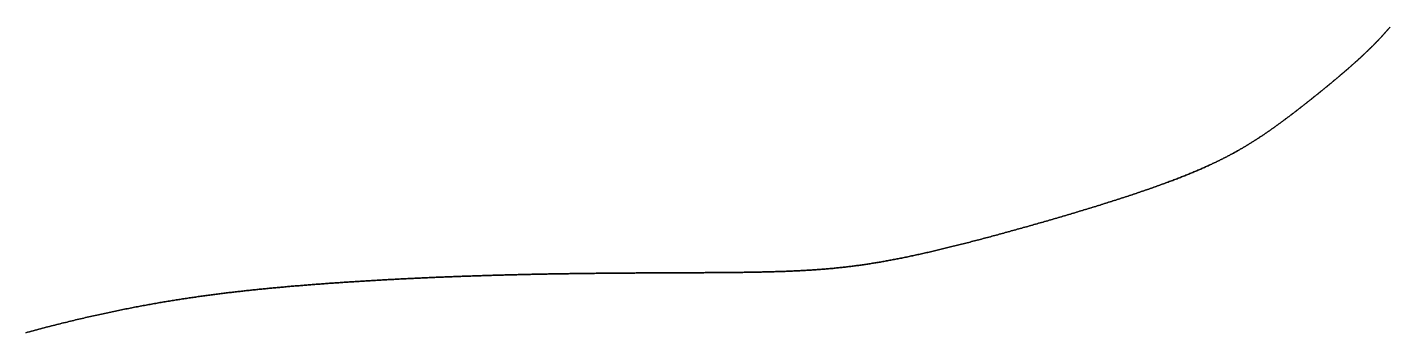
# Model space of a CAD drawing. Header units: inches. Extents: x 130170 to 284068, y 377793 to 804530.
# Drawn here: x 251734.2 to 251814.7, y 752917.6 to 752935.6 of the extents above; entities that cross this region are included whole.
import ezdxf

# ---------------------------------------------------------------- set-up
doc = ezdxf.new("R2010")
doc.units = ezdxf.units.IN
doc.header["$MEASUREMENT"] = 0
doc.layers.add('muni_il', color=7, linetype='Continuous')

msp = doc.modelspace()

# ---------------------------------------------------------------- linework, layer by layer
at = {"layer": 'muni_il'}
for points in [[(251814.702, 752935.609), (251814.676, 752935.578), (251814.65, 752935.548), (251814.624, 752935.518), (251814.598, 752935.488), (251814.572, 752935.458), (251814.546, 752935.428), (251814.52, 752935.399), (251814.494, 752935.369), (251814.468, 752935.34), (251814.441, 752935.31), (251814.415, 752935.281), (251814.389, 752935.251), (251814.363, 752935.222), (251814.336, 752935.193), (251814.31, 752935.164), (251814.283, 752935.136), (251814.257, 752935.107), (251814.231, 752935.078), (251814.204, 752935.05), (251814.178, 752935.021), (251814.151, 752934.993), (251814.124, 752934.965), (251814.098, 752934.936), (251814.071, 752934.908), (251814.044, 752934.88), (251814.018, 752934.852), (251813.991, 752934.824), (251813.964, 752934.796), (251813.937, 752934.769), (251813.91, 752934.741), (251813.884, 752934.713), (251813.857, 752934.686), (251813.83, 752934.658), (251813.803, 752934.631), (251813.776, 752934.604), (251813.749, 752934.577), (251813.722, 752934.549), (251813.695, 752934.522), (251813.668, 752934.495), (251813.641, 752934.468), (251813.613, 752934.441), (251813.586, 752934.415), (251813.559, 752934.388), (251813.532, 752934.361), (251813.504, 752934.335), (251813.477, 752934.308), (251813.45, 752934.282), (251813.423, 752934.255), (251813.395, 752934.229), (251813.368, 752934.202), (251813.34, 752934.176), (251813.313, 752934.15), (251813.286, 752934.124), (251813.258, 752934.098), (251813.231, 752934.072), (251813.203, 752934.046), (251813.176, 752934.02), (251813.148, 752933.994), (251813.12, 752933.968), (251813.093, 752933.942), (251813.065, 752933.917), (251813.038, 752933.891), (251813.01, 752933.865), (251812.982, 752933.84), (251812.954, 752933.814), (251812.927, 752933.789), (251812.899, 752933.763), (251812.871, 752933.738), (251812.843, 752933.712), (251812.816, 752933.687), (251812.788, 752933.662), (251812.76, 752933.637), (251812.732, 752933.611), (251812.704, 752933.586), (251812.676, 752933.561), (251812.648, 752933.536), (251812.62, 752933.511), (251812.592, 752933.486), (251812.564, 752933.461), (251812.536, 752933.436), (251812.508, 752933.411), (251812.48, 752933.386), (251812.452, 752933.362), (251812.424, 752933.337), (251812.396, 752933.312), (251812.368, 752933.287), (251812.339, 752933.262), (251812.311, 752933.238), (251812.283, 752933.213), (251812.255, 752933.188), (251812.226, 752933.164), (251812.198, 752933.139), (251812.17, 752933.115), (251812.142, 752933.09), (251812.113, 752933.066), (251812.085, 752933.041), (251812.057, 752933.017), (251812.028, 752932.992), (251812, 752932.968), (251811.971, 752932.943), (251811.943, 752932.919), (251811.914, 752932.895), (251811.886, 752932.87), (251811.857, 752932.846), (251811.829, 752932.822), (251811.8, 752932.797), (251811.771, 752932.773), (251811.743, 752932.749), (251811.714, 752932.725), (251811.686, 752932.7), (251811.657, 752932.676), (251811.628, 752932.652), (251811.599, 752932.628), (251811.571, 752932.604), (251811.542, 752932.58), (251811.513, 752932.555), (251811.484, 752932.531), (251811.455, 752932.507), (251811.426, 752932.483), (251811.398, 752932.459), (251811.369, 752932.435), (251811.339, 752932.41), (251811.31, 752932.386), (251811.282, 752932.362), (251811.252, 752932.338), (251811.223, 752932.314), (251811.194, 752932.29), (251811.165, 752932.266), (251811.136, 752932.242), (251811.107, 752932.218), (251811.077, 752932.194), (251811.048, 752932.17), (251811.019, 752932.146), (251810.99, 752932.122), (251810.96, 752932.097), (251810.931, 752932.073), (251810.901, 752932.049), (251810.872, 752932.025), (251810.842, 752932.001), (251810.813, 752931.977), (251810.783, 752931.953), (251810.754, 752931.929), (251810.724, 752931.905), (251810.695, 752931.881), (251810.665, 752931.857), (251810.635, 752931.832), (251810.605, 752931.808), (251810.576, 752931.784), (251810.546, 752931.76), (251810.516, 752931.736), (251810.486, 752931.712), (251810.456, 752931.688), (251810.426, 752931.663), (251810.396, 752931.639), (251810.366, 752931.615), (251810.336, 752931.591), (251810.305, 752931.567), (251810.275, 752931.543), (251810.245, 752931.518), (251810.215, 752931.494), (251810.185, 752931.47), (251810.154, 752931.446), (251810.124, 752931.421), (251810.093, 752931.397), (251810.063, 752931.373), (251810.032, 752931.349), (251810.002, 752931.324), (251809.971, 752931.3), (251809.941, 752931.276), (251809.91, 752931.251), (251809.879, 752931.227), (251809.848, 752931.203), (251809.818, 752931.178), (251809.787, 752931.154), (251809.756, 752931.13), (251809.725, 752931.105), (251809.694, 752931.081), (251809.663, 752931.056), (251809.632, 752931.032), (251809.601, 752931.008), (251809.569, 752930.983), (251809.538, 752930.959), (251809.507, 752930.934), (251809.475, 752930.91), (251809.444, 752930.885), (251809.413, 752930.861), (251809.381, 752930.836), (251809.35, 752930.812), (251809.318, 752930.787), (251809.286, 752930.763), (251809.255, 752930.738), (251809.223, 752930.714), (251809.191, 752930.689), (251809.159, 752930.664), (251809.127, 752930.64), (251809.095, 752930.615), (251809.063, 752930.591), (251809.031, 752930.566), (251808.999, 752930.542), (251808.967, 752930.517), (251808.935, 752930.492), (251808.902, 752930.468), (251808.87, 752930.443), (251808.837, 752930.418), (251808.805, 752930.394), (251808.772, 752930.369), (251808.74, 752930.344), (251808.707, 752930.32), (251808.674, 752930.295), (251808.641, 752930.27), (251808.609, 752930.246), (251808.576, 752930.221), (251808.543, 752930.196), (251808.509, 752930.172), (251808.476, 752930.147), (251808.443, 752930.122), (251808.41, 752930.098), (251808.377, 752930.073), (251808.343, 752930.048), (251808.31, 752930.023), (251808.276, 752929.999), (251808.242, 752929.974), (251808.209, 752929.949), (251808.175, 752929.925), (251808.141, 752929.9), (251808.107, 752929.875), (251808.073, 752929.851), (251808.039, 752929.826), (251808.005, 752929.801), (251807.97, 752929.776), (251807.936, 752929.752), (251807.902, 752929.727), (251807.867, 752929.702), (251807.832, 752929.678), (251807.798, 752929.653), (251807.763, 752929.628), (251807.728, 752929.604), (251807.693, 752929.579), (251807.658, 752929.554), (251807.623, 752929.53), (251807.587, 752929.505), (251807.552, 752929.48), (251807.516, 752929.456), (251807.481, 752929.431), (251807.445, 752929.407), (251807.409, 752929.382), (251807.373, 752929.358), (251807.337, 752929.333), (251807.301, 752929.308), (251807.265, 752929.284), (251807.228, 752929.259), (251807.192, 752929.235), (251807.155, 752929.21), (251807.119, 752929.186), (251807.082, 752929.161), (251807.045, 752929.136), (251807.007, 752929.112), (251806.97, 752929.087), (251806.933, 752929.063), (251806.895, 752929.038), (251806.857, 752929.014), (251806.819, 752928.99), (251806.781, 752928.965), (251806.743, 752928.941), (251806.705, 752928.916), (251806.667, 752928.892), (251806.628, 752928.867), (251806.589, 752928.843), (251806.55, 752928.819), (251806.511, 752928.794), (251806.472, 752928.77), (251806.432, 752928.745), (251806.393, 752928.721), (251806.353, 752928.697), (251806.313, 752928.672), (251806.273, 752928.648), (251806.232, 752928.624), (251806.192, 752928.599), (251806.151, 752928.575), (251806.11, 752928.551), (251806.069, 752928.527), (251806.028, 752928.502), (251805.986, 752928.478), (251805.944, 752928.454), (251805.902, 752928.43), (251805.86, 752928.405), (251805.818, 752928.381), (251805.775, 752928.357), (251805.732, 752928.333), (251805.69, 752928.308), (251805.646, 752928.284), (251805.603, 752928.26), (251805.559, 752928.236), (251805.515, 752928.212), (251805.471, 752928.187), (251805.426, 752928.163), (251805.382, 752928.139), (251805.337, 752928.115), (251805.292, 752928.091), (251805.246, 752928.066), (251805.2, 752928.042), (251805.154, 752928.018), (251805.108, 752927.994), (251805.062, 752927.969), (251805.015, 752927.945), (251804.968, 752927.921), (251804.92, 752927.897), (251804.873, 752927.873), (251804.825, 752927.849), (251804.777, 752927.824), (251804.728, 752927.8), (251804.679, 752927.776), (251804.63, 752927.752), (251804.581, 752927.728), (251804.531, 752927.703), (251804.481, 752927.679), (251804.431, 752927.655), (251804.38, 752927.631), (251804.329, 752927.606), (251804.278, 752927.582), (251804.226, 752927.558), (251804.174, 752927.533), (251804.122, 752927.509), (251804.069, 752927.485), (251804.016, 752927.46), (251803.963, 752927.436), (251803.91, 752927.412), (251803.856, 752927.387), (251803.801, 752927.363), (251803.747, 752927.339), (251803.692, 752927.314), (251803.636, 752927.29), (251803.581, 752927.265), (251803.525, 752927.241), (251803.468, 752927.216), (251803.411, 752927.192), (251803.354, 752927.167), (251803.297, 752927.143), (251803.239, 752927.118), (251803.181, 752927.094), (251803.122, 752927.069), (251803.063, 752927.044), (251803.004, 752927.02), (251802.944, 752926.995), (251802.884, 752926.97), (251802.823, 752926.946), (251802.763, 752926.921), (251802.701, 752926.896), (251802.64, 752926.871), (251802.578, 752926.846), (251802.515, 752926.822), (251802.453, 752926.797), (251802.389, 752926.772), (251802.326, 752926.747), (251802.262, 752926.722), (251802.198, 752926.697), (251802.133, 752926.672), (251802.068, 752926.647), (251802.002, 752926.622), (251801.936, 752926.597), (251801.87, 752926.571), (251801.803, 752926.546), (251801.736, 752926.521), (251801.669, 752926.496), (251801.601, 752926.471), (251801.533, 752926.445), (251801.464, 752926.42), (251801.395, 752926.395), (251801.326, 752926.369), (251801.256, 752926.344), (251801.186, 752926.318), (251801.115, 752926.293), (251801.045, 752926.267), (251800.973, 752926.242), (251800.901, 752926.216), (251800.829, 752926.191), (251800.757, 752926.165), (251800.684, 752926.139), (251800.611, 752926.114), (251800.537, 752926.088), (251800.463, 752926.062), (251800.389, 752926.036), (251800.314, 752926.01), (251800.239, 752925.985), (251800.164, 752925.959), (251800.088, 752925.933), (251800.012, 752925.907), (251799.936, 752925.881), (251799.859, 752925.855), (251799.781, 752925.829), (251799.704, 752925.803), (251799.626, 752925.777), (251799.548, 752925.75), (251799.469, 752925.724), (251799.39, 752925.698), (251799.311, 752925.672), (251799.232, 752925.646), (251799.152, 752925.619), (251799.072, 752925.593), (251798.991, 752925.567), (251798.91, 752925.541), (251798.829, 752925.514), (251798.748, 752925.488), (251798.666, 752925.461), (251798.584, 752925.435), (251798.502, 752925.409), (251798.419, 752925.382), (251798.336, 752925.356), (251798.253, 752925.329), (251798.169, 752925.303), (251798.085, 752925.276), (251798.002, 752925.25), (251797.917, 752925.223), (251797.833, 752925.197), (251797.748, 752925.17), (251797.663, 752925.144), (251797.578, 752925.117), (251797.492, 752925.09), (251797.406, 752925.064), (251797.321, 752925.037), (251797.234, 752925.011), (251797.148, 752924.984), (251797.061, 752924.957), (251796.975, 752924.931), (251796.888, 752924.904), (251796.8, 752924.878), (251796.713, 752924.851), (251796.626, 752924.825), (251796.538, 752924.798), (251796.45, 752924.771), (251796.362, 752924.745), (251796.274, 752924.718), (251796.185, 752924.692), (251796.097, 752924.665), (251796.008, 752924.639), (251795.919, 752924.612), (251795.831, 752924.586), (251795.742, 752924.559), (251795.652, 752924.533), (251795.563, 752924.506), (251795.474, 752924.48), (251795.384, 752924.454), (251795.295, 752924.427), (251795.205, 752924.401), (251795.116, 752924.375), (251795.026, 752924.348), (251794.936, 752924.322), (251794.846, 752924.296), (251794.756, 752924.27), (251794.666, 752924.244), (251794.576, 752924.218), (251794.486, 752924.192), (251794.396, 752924.166), (251794.306, 752924.14), (251794.216, 752924.114), (251794.126, 752924.088), (251794.036, 752924.062), (251793.946, 752924.036), (251793.855, 752924.011), (251793.765, 752923.985), (251793.675, 752923.959), (251793.585, 752923.934), (251793.495, 752923.908), (251793.405, 752923.883), (251793.315, 752923.857), (251793.226, 752923.832), (251793.136, 752923.807), (251793.046, 752923.782), (251792.956, 752923.757), (251792.867, 752923.732), (251792.777, 752923.707), (251792.688, 752923.682), (251792.598, 752923.657), (251792.509, 752923.632), (251792.42, 752923.608), (251792.331, 752923.583), (251792.242, 752923.558), (251792.153, 752923.534), (251792.065, 752923.51), (251791.976, 752923.485), (251791.888, 752923.461), (251791.799, 752923.437), (251791.711, 752923.413), (251791.623, 752923.389), (251791.535, 752923.365), (251791.448, 752923.342), (251791.36, 752923.318), (251791.273, 752923.295), (251791.186, 752923.271), (251791.099, 752923.248), (251791.012, 752923.225), (251790.925, 752923.202), (251790.839, 752923.179), (251790.753, 752923.156), (251790.666, 752923.133), (251790.581, 752923.11), (251790.495, 752923.088), (251790.409, 752923.065), (251790.324, 752923.043), (251790.239, 752923.021), (251790.154, 752922.999), (251790.07, 752922.977), (251789.985, 752922.955), (251789.901, 752922.933), (251789.817, 752922.911), (251789.733, 752922.89), (251789.65, 752922.868), (251789.567, 752922.847), (251789.484, 752922.826), (251789.401, 752922.805), (251789.318, 752922.784), (251789.236, 752922.763), (251789.154, 752922.743), (251789.072, 752922.722), (251788.99, 752922.702), (251788.909, 752922.682), (251788.828, 752922.661), (251788.747, 752922.641), (251788.667, 752922.622), (251788.586, 752922.602), (251788.506, 752922.582), (251788.426, 752922.563), (251788.347, 752922.544), (251788.268, 752922.524), (251788.188, 752922.506), (251788.11, 752922.487), (251788.031, 752922.468), (251787.953, 752922.449), (251787.875, 752922.431), (251787.797, 752922.413), (251787.719, 752922.394), (251787.642, 752922.376), (251787.565, 752922.359), (251787.488, 752922.341), (251787.412, 752922.323), (251787.336, 752922.306), (251787.26, 752922.288), (251787.184, 752922.271), (251787.108, 752922.254), (251787.033, 752922.237), (251786.958, 752922.221), (251786.883, 752922.204), (251786.809, 752922.188), (251786.735, 752922.172), (251786.66, 752922.155), (251786.587, 752922.139), (251786.513, 752922.124), (251786.44, 752922.108), (251786.367, 752922.093), (251786.294, 752922.077), (251786.221, 752922.062), (251786.149, 752922.047), (251786.076, 752922.032), (251786.004, 752922.017), (251785.933, 752922.002), (251785.861, 752921.988), (251785.79, 752921.974), (251785.719, 752921.96), (251785.647, 752921.946), (251785.577, 752921.932), (251785.506, 752921.918), (251785.436, 752921.904), (251785.366, 752921.891), (251785.296, 752921.878), (251785.226, 752921.865), (251785.156, 752921.852), (251785.087, 752921.839), (251785.018, 752921.826), (251784.948, 752921.814), (251784.879, 752921.801), (251784.811, 752921.789), (251784.742, 752921.777), (251784.674, 752921.765), (251784.605, 752921.753), (251784.537, 752921.741), (251784.469, 752921.73), (251784.401, 752921.719), (251784.333, 752921.707), (251784.266, 752921.696), (251784.198, 752921.685), (251784.131, 752921.675), (251784.063, 752921.664), (251783.996, 752921.653), (251783.929, 752921.643), (251783.862, 752921.633), (251783.795, 752921.623), (251783.728, 752921.613), (251783.661, 752921.603), (251783.595, 752921.593), (251783.528, 752921.583), (251783.462, 752921.574), (251783.395, 752921.565), (251783.329, 752921.556), (251783.262, 752921.547), (251783.196, 752921.538), (251783.13, 752921.529), (251783.064, 752921.52), (251782.997, 752921.512), (251782.931, 752921.503), (251782.865, 752921.495), (251782.799, 752921.487), (251782.733, 752921.479), (251782.667, 752921.471), (251782.601, 752921.463), (251782.534, 752921.456), (251782.468, 752921.448), (251782.402, 752921.441), (251782.336, 752921.433), (251782.27, 752921.426), (251782.204, 752921.419), (251782.137, 752921.412), (251782.071, 752921.406), (251782.005, 752921.399), (251781.939, 752921.392), (251781.872, 752921.386), (251781.806, 752921.379), (251781.739, 752921.373), (251781.673, 752921.367), (251781.606, 752921.361), (251781.539, 752921.355), (251781.472, 752921.349), (251781.406, 752921.344), (251781.339, 752921.338), (251781.272, 752921.333), (251781.204, 752921.327), (251781.137, 752921.322), (251781.07, 752921.317), (251781.002, 752921.312), (251780.935, 752921.307), (251780.867, 752921.302), (251780.799, 752921.297), (251780.731, 752921.292), (251780.663, 752921.287), (251780.595, 752921.283), (251780.527, 752921.279), (251780.458, 752921.274), (251780.39, 752921.27), (251780.321, 752921.266), (251780.252, 752921.262), (251780.183, 752921.258), (251780.114, 752921.254), (251780.044, 752921.25), (251779.975, 752921.246), (251779.905, 752921.243), (251779.835, 752921.239), (251779.765, 752921.236), (251779.695, 752921.232), (251779.624, 752921.229), (251779.554, 752921.226), (251779.483, 752921.222), (251779.412, 752921.219), (251779.341, 752921.216), (251779.269, 752921.213), (251779.198, 752921.21), (251779.126, 752921.207), (251779.054, 752921.205), (251778.982, 752921.202), (251778.91, 752921.199), (251778.837, 752921.197), (251778.764, 752921.194), (251778.691, 752921.192), (251778.618, 752921.189), (251778.545, 752921.187), (251778.471, 752921.185), (251778.397, 752921.183), (251778.323, 752921.18), (251778.249, 752921.178), (251778.174, 752921.176), (251778.099, 752921.174), (251778.025, 752921.172), (251777.949, 752921.17), (251777.874, 752921.169), (251777.798, 752921.167), (251777.722, 752921.165), (251777.646, 752921.163), (251777.57, 752921.162), (251777.493, 752921.16), (251777.417, 752921.159), (251777.34, 752921.157), (251777.263, 752921.156), (251777.185, 752921.154), (251777.107, 752921.153), (251777.029, 752921.152), (251776.951, 752921.15), (251776.873, 752921.149), (251776.794, 752921.148), (251776.716, 752921.147), (251776.636, 752921.146), (251776.557, 752921.144), (251776.478, 752921.143), (251776.398, 752921.142), (251776.318, 752921.141), (251776.238, 752921.14), (251776.157, 752921.139), (251776.077, 752921.138), (251775.996, 752921.138), (251775.915, 752921.137), (251775.833, 752921.136), (251775.752, 752921.135), (251775.67, 752921.134), (251775.588, 752921.133), (251775.506, 752921.133), (251775.424, 752921.132), (251775.341, 752921.131), (251775.258, 752921.131), (251775.175, 752921.13), (251775.092, 752921.129), (251775.009, 752921.129), (251774.925, 752921.128), (251774.841, 752921.127), (251774.757, 752921.127), (251774.673, 752921.126), (251774.589, 752921.126), (251774.504, 752921.125), (251774.419, 752921.125), (251774.334, 752921.124), (251774.249, 752921.124), (251774.164, 752921.123), (251774.078, 752921.123), (251773.993, 752921.122), (251773.907, 752921.122), (251773.821, 752921.122), (251773.735, 752921.121), (251773.648, 752921.121), (251773.562, 752921.12), (251773.475, 752921.12), (251773.388, 752921.119), (251773.301, 752921.119), (251773.214, 752921.119), (251773.127, 752921.118), (251773.039, 752921.118), (251772.951, 752921.118), (251772.864, 752921.117), (251772.776, 752921.117), (251772.688, 752921.116), (251772.599, 752921.116), (251772.511, 752921.116), (251772.423, 752921.115), (251772.334, 752921.115), (251772.245, 752921.114), (251772.157, 752921.114), (251772.068, 752921.114), (251771.979, 752921.113), (251771.889, 752921.113), (251771.8, 752921.113), (251771.711, 752921.112), (251771.621, 752921.112), (251771.532, 752921.111), (251771.442, 752921.111), (251771.352, 752921.11), (251771.262, 752921.11), (251771.173, 752921.11), (251771.082, 752921.109), (251770.992, 752921.109), (251770.902, 752921.108), (251770.812, 752921.108), (251770.722, 752921.107), (251770.631, 752921.107), (251770.541, 752921.106), (251770.45, 752921.106), (251770.36, 752921.105), (251770.269, 752921.105), (251770.178, 752921.104), (251770.087, 752921.103), (251769.997, 752921.103), (251769.906, 752921.102), (251769.815, 752921.102), (251769.724, 752921.101), (251769.633, 752921.101), (251769.542, 752921.1), (251769.451, 752921.099), (251769.36, 752921.099), (251769.269, 752921.098), (251769.178, 752921.097), (251769.087, 752921.096), (251768.995, 752921.096), (251768.904, 752921.095), (251768.813, 752921.094), (251768.722, 752921.093), (251768.631, 752921.093), (251768.539, 752921.092), (251768.448, 752921.091), (251768.357, 752921.09), (251768.266, 752921.089), (251768.174, 752921.088), (251768.083, 752921.088), (251767.992, 752921.087), (251767.901, 752921.086), (251767.81, 752921.085), (251767.719, 752921.084), (251767.627, 752921.083), (251767.536, 752921.082), (251767.445, 752921.081), (251767.354, 752921.08), (251767.263, 752921.079), (251767.172, 752921.077), (251767.081, 752921.076), (251766.99, 752921.075), (251766.899, 752921.074), (251766.808, 752921.073), (251766.717, 752921.072), (251766.626, 752921.07), (251766.535, 752921.069), (251766.445, 752921.068), (251766.354, 752921.067), (251766.263, 752921.065), (251766.173, 752921.064), (251766.082, 752921.063), (251765.991, 752921.061), (251765.901, 752921.06), (251765.81, 752921.058), (251765.72, 752921.057), (251765.629, 752921.056), (251765.539, 752921.054), (251765.449, 752921.053), (251765.359, 752921.051), (251765.269, 752921.05), (251765.179, 752921.048), (251765.088, 752921.046), (251764.998, 752921.045), (251764.909, 752921.043), (251764.819, 752921.041), (251764.729, 752921.04), (251764.639, 752921.038), (251764.55, 752921.036), (251764.46, 752921.034), (251764.37, 752921.033), (251764.281, 752921.031), (251764.191, 752921.029), (251764.102, 752921.027), (251764.013, 752921.025), (251763.924, 752921.023), (251763.834, 752921.021), (251763.745, 752921.019), (251763.656, 752921.017), (251763.568, 752921.015), (251763.479, 752921.013), (251763.39, 752921.011), (251763.301, 752921.009), (251763.212, 752921.007), (251763.124, 752921.005), (251763.035, 752921.003), (251762.947, 752921.001), (251762.859, 752920.998), (251762.77, 752920.996), (251762.682, 752920.994), (251762.594, 752920.991), (251762.506, 752920.989), (251762.418, 752920.987), (251762.33, 752920.984), (251762.242, 752920.982), (251762.154, 752920.98), (251762.066, 752920.977), (251761.979, 752920.975), (251761.891, 752920.972), (251761.804, 752920.97), (251761.716, 752920.967), (251761.629, 752920.965), (251761.542, 752920.962), (251761.454, 752920.959), (251761.367, 752920.957), (251761.28, 752920.954), (251761.193, 752920.951), (251761.106, 752920.949), (251761.019, 752920.946), (251760.932, 752920.943), (251760.846, 752920.94), (251760.759, 752920.938), (251760.673, 752920.935), (251760.586, 752920.932), (251760.5, 752920.929), (251760.413, 752920.926), (251760.327, 752920.923), (251760.241, 752920.92), (251760.155, 752920.917), (251760.068, 752920.914), (251759.982, 752920.911), (251759.896, 752920.908), (251759.811, 752920.905), (251759.725, 752920.902), (251759.639, 752920.898), (251759.553, 752920.895), (251759.468, 752920.892), (251759.382, 752920.889), (251759.297, 752920.885), (251759.211, 752920.882), (251759.126, 752920.879), (251759.041, 752920.875), (251758.956, 752920.872), (251758.871, 752920.869), (251758.786, 752920.865), (251758.7, 752920.862), (251758.616, 752920.858), (251758.531, 752920.855), (251758.446, 752920.851), (251758.361, 752920.848), (251758.277, 752920.844), (251758.192, 752920.84), (251758.108, 752920.837), (251758.023, 752920.833), (251757.939, 752920.829), (251757.855, 752920.826), (251757.77, 752920.822), (251757.686, 752920.818), (251757.602, 752920.814), (251757.518, 752920.811), (251757.434, 752920.807), (251757.35, 752920.803), (251757.266, 752920.799), (251757.183, 752920.795), (251757.099, 752920.791), (251757.015, 752920.787), (251756.932, 752920.783), (251756.848, 752920.779), (251756.765, 752920.775), (251756.681, 752920.771), (251756.598, 752920.767), (251756.515, 752920.763), (251756.432, 752920.758), (251756.349, 752920.754), (251756.266, 752920.75), (251756.183, 752920.746), (251756.1, 752920.741), (251756.017, 752920.737), (251755.935, 752920.733), (251755.852, 752920.728), (251755.769, 752920.724), (251755.687, 752920.72), (251755.605, 752920.715), (251755.522, 752920.711), (251755.44, 752920.706), (251755.358, 752920.702), (251755.276, 752920.697), (251755.194, 752920.693), (251755.112, 752920.688), (251755.03, 752920.684), (251754.948, 752920.679), (251754.866, 752920.674), (251754.784, 752920.67), (251754.703, 752920.665), (251754.621, 752920.66), (251754.54, 752920.655), (251754.458, 752920.65), (251754.377, 752920.646), (251754.296, 752920.641), (251754.215, 752920.636), (251754.134, 752920.631), (251754.053, 752920.626), (251753.972, 752920.621), (251753.891, 752920.616), (251753.81, 752920.611), (251753.73, 752920.606), (251753.649, 752920.601), (251753.569, 752920.596), (251753.488, 752920.591), (251753.408, 752920.586), (251753.327, 752920.58), (251753.247, 752920.575), (251753.167, 752920.57), (251753.087, 752920.565), (251753.007, 752920.56), (251752.927, 752920.554), (251752.848, 752920.549), (251752.768, 752920.543), (251752.688, 752920.538), (251752.609, 752920.533), (251752.529, 752920.527), (251752.45, 752920.522), (251752.371, 752920.516), (251752.292, 752920.511), (251752.213, 752920.505), (251752.133, 752920.499), (251752.054, 752920.494), (251751.976, 752920.488), (251751.897, 752920.482), (251751.818, 752920.477), (251751.74, 752920.471), (251751.661, 752920.465), (251751.583, 752920.459), (251751.504, 752920.454), (251751.426, 752920.448), (251751.348, 752920.442), (251751.27, 752920.436), (251751.192, 752920.43), (251751.114, 752920.424), (251751.036, 752920.418), (251750.958, 752920.412), (251750.881, 752920.406), (251750.803, 752920.4), (251750.726, 752920.394), (251750.648, 752920.387), (251750.571, 752920.381), (251750.493, 752920.375), (251750.416, 752920.369), (251750.339, 752920.362), (251750.262, 752920.356), (251750.185, 752920.35), (251750.108, 752920.343), (251750.032, 752920.337), (251749.955, 752920.33), (251749.878, 752920.324), (251749.802, 752920.317), (251749.725, 752920.31), (251749.649, 752920.304), (251749.572, 752920.297), (251749.496, 752920.29), (251749.42, 752920.284), (251749.344, 752920.277), (251749.268, 752920.27), (251749.192, 752920.263), (251749.116, 752920.256), (251749.04, 752920.249), (251748.964, 752920.242), (251748.888, 752920.235), (251748.813, 752920.228), (251748.737, 752920.221), (251748.662, 752920.214), (251748.586, 752920.207), (251748.511, 752920.2), (251748.435, 752920.192), (251748.36, 752920.185), (251748.284, 752920.178), (251748.209, 752920.17), (251748.134, 752920.163), (251748.059, 752920.155), (251747.984, 752920.148), (251747.909, 752920.14), (251747.834, 752920.133), (251747.759, 752920.125), (251747.684, 752920.117), (251747.609, 752920.109), (251747.534, 752920.102), (251747.459, 752920.094), (251747.384, 752920.086), (251747.309, 752920.078), (251747.234, 752920.07), (251747.16, 752920.062), (251747.085, 752920.054), (251747.01, 752920.045), (251746.935, 752920.037), (251746.861, 752920.029), (251746.786, 752920.021), (251746.711, 752920.012), (251746.637, 752920.004), (251746.562, 752919.995), (251746.487, 752919.986), (251746.412, 752919.978), (251746.338, 752919.969), (251746.263, 752919.96), (251746.188, 752919.952), (251746.114, 752919.943), (251746.039, 752919.934), (251745.964, 752919.925), (251745.889, 752919.916), (251745.814, 752919.906), (251745.739, 752919.897), (251745.665, 752919.888), (251745.589, 752919.878), (251745.514, 752919.869), (251745.44, 752919.859), (251745.364, 752919.85), (251745.289, 752919.84), (251745.214, 752919.83), (251745.139, 752919.821), (251745.064, 752919.811), (251744.988, 752919.801), (251744.913, 752919.791), (251744.837, 752919.781), (251744.762, 752919.77), (251744.686, 752919.76), (251744.61, 752919.75), (251744.534, 752919.739), (251744.458, 752919.729), (251744.382, 752919.718), (251744.306, 752919.707), (251744.23, 752919.697), (251744.154, 752919.686), (251744.077, 752919.675), (251744.001, 752919.664), (251743.924, 752919.652), (251743.847, 752919.641), (251743.77, 752919.63), (251743.693, 752919.618), (251743.616, 752919.607), (251743.539, 752919.595), (251743.461, 752919.583), (251743.384, 752919.572), (251743.306, 752919.56), (251743.228, 752919.548), (251743.15, 752919.535), (251743.072, 752919.523), (251742.994, 752919.511), (251742.915, 752919.498), (251742.836, 752919.486), (251742.758, 752919.473), (251742.679, 752919.46), (251742.599, 752919.447), (251742.52, 752919.434), (251742.44, 752919.421), (251742.36, 752919.408), (251742.28, 752919.394), (251742.2, 752919.381), (251742.12, 752919.367), (251742.039, 752919.353), (251741.958, 752919.339), (251741.877, 752919.325), (251741.796, 752919.311), (251741.714, 752919.297), (251741.632, 752919.282), (251741.55, 752919.268), (251741.468, 752919.253), (251741.386, 752919.238), (251741.303, 752919.223), (251741.22, 752919.208), (251741.137, 752919.193), (251741.053, 752919.177), (251740.969, 752919.162), (251740.885, 752919.146), (251740.801, 752919.13), (251740.716, 752919.114), (251740.631, 752919.098), (251740.546, 752919.082), (251740.461, 752919.065), (251740.375, 752919.049), (251740.289, 752919.032), (251740.202, 752919.015), (251740.116, 752918.998), (251740.029, 752918.981), (251739.941, 752918.963), (251739.854, 752918.945), (251739.766, 752918.928), (251739.677, 752918.91), (251739.589, 752918.892), (251739.5, 752918.873), (251739.411, 752918.855), (251739.321, 752918.836), (251739.231, 752918.817), (251739.141, 752918.798), (251739.05, 752918.779), (251738.959, 752918.76), (251738.868, 752918.74), (251738.776, 752918.721), (251738.684, 752918.701), (251738.591, 752918.68), (251738.498, 752918.66), (251738.405, 752918.64), (251738.311, 752918.619), (251738.217, 752918.598), (251738.123, 752918.577), (251738.028, 752918.556), (251737.933, 752918.534), (251737.838, 752918.512), (251737.742, 752918.49), (251737.645, 752918.468), (251737.549, 752918.446), (251737.451, 752918.423), (251737.354, 752918.4), (251737.256, 752918.377), (251737.158, 752918.354), (251737.059, 752918.331), (251736.959, 752918.307), (251736.86, 752918.283), (251736.76, 752918.259), (251736.659, 752918.235), (251736.559, 752918.21), (251736.457, 752918.185), (251736.355, 752918.16), (251736.253, 752918.135), (251736.151, 752918.11), (251736.048, 752918.084), (251735.944, 752918.058), (251735.84, 752918.032), (251735.736, 752918.005), (251735.631, 752917.978), (251735.526, 752917.952), (251735.42, 752917.924), (251735.314, 752917.897), (251735.207, 752917.869), (251735.1, 752917.841), (251734.992, 752917.813), (251734.884, 752917.785), (251734.776, 752917.756), (251734.667, 752917.727), (251734.558, 752917.698), (251734.448, 752917.668), (251734.338, 752917.638), (251734.227, 752917.608), (251734.116, 752917.578)], [(251734.116, 752917.578), (251734.227, 752917.608), (251734.338, 752917.638), (251734.448, 752917.668), (251734.558, 752917.698), (251734.667, 752917.727), (251734.776, 752917.756), (251734.884, 752917.785), (251734.992, 752917.813), (251735.1, 752917.841), (251735.207, 752917.869), (251735.314, 752917.897), (251735.42, 752917.924), (251735.526, 752917.952), (251735.631, 752917.978), (251735.736, 752918.005), (251735.84, 752918.032), (251735.944, 752918.058), (251736.048, 752918.084), (251736.151, 752918.11), (251736.253, 752918.135), (251736.355, 752918.16), (251736.457, 752918.185), (251736.559, 752918.21), (251736.659, 752918.235), (251736.76, 752918.259), (251736.86, 752918.283), (251736.959, 752918.307), (251737.059, 752918.331), (251737.158, 752918.354), (251737.256, 752918.377), (251737.354, 752918.4), (251737.451, 752918.423), (251737.549, 752918.446), (251737.645, 752918.468), (251737.742, 752918.49), (251737.838, 752918.512), (251737.933, 752918.534), (251738.028, 752918.556), (251738.123, 752918.577), (251738.217, 752918.598), (251738.311, 752918.619), (251738.405, 752918.64), (251738.498, 752918.66), (251738.591, 752918.68), (251738.684, 752918.701), (251738.776, 752918.721), (251738.868, 752918.74), (251738.959, 752918.76), (251739.05, 752918.779), (251739.141, 752918.798), (251739.231, 752918.817), (251739.321, 752918.836), (251739.411, 752918.855), (251739.5, 752918.873), (251739.589, 752918.892), (251739.677, 752918.91), (251739.766, 752918.928), (251739.854, 752918.945), (251739.941, 752918.963), (251740.029, 752918.981), (251740.116, 752918.998), (251740.202, 752919.015), (251740.289, 752919.032), (251740.375, 752919.049), (251740.461, 752919.065), (251740.546, 752919.082), (251740.631, 752919.098), (251740.716, 752919.114), (251740.801, 752919.13), (251740.885, 752919.146), (251740.969, 752919.162), (251741.053, 752919.177), (251741.137, 752919.193), (251741.22, 752919.208), (251741.303, 752919.223), (251741.386, 752919.238), (251741.468, 752919.253), (251741.55, 752919.268), (251741.632, 752919.282), (251741.714, 752919.297), (251741.796, 752919.311), (251741.877, 752919.325), (251741.958, 752919.339), (251742.039, 752919.353), (251742.12, 752919.367), (251742.2, 752919.381), (251742.28, 752919.394), (251742.36, 752919.408), (251742.44, 752919.421), (251742.52, 752919.434), (251742.599, 752919.447), (251742.679, 752919.46), (251742.758, 752919.473), (251742.836, 752919.486), (251742.915, 752919.498), (251742.994, 752919.511), (251743.072, 752919.523), (251743.15, 752919.535), (251743.228, 752919.548), (251743.306, 752919.56), (251743.384, 752919.572), (251743.461, 752919.583), (251743.539, 752919.595), (251743.616, 752919.607), (251743.693, 752919.618), (251743.77, 752919.63), (251743.847, 752919.641), (251743.924, 752919.652), (251744.001, 752919.664), (251744.077, 752919.675), (251744.154, 752919.686), (251744.23, 752919.697), (251744.306, 752919.707), (251744.382, 752919.718), (251744.458, 752919.729), (251744.534, 752919.739), (251744.61, 752919.75), (251744.686, 752919.76), (251744.762, 752919.77), (251744.837, 752919.781), (251744.913, 752919.791), (251744.988, 752919.801), (251745.064, 752919.811), (251745.139, 752919.821), (251745.214, 752919.83), (251745.289, 752919.84), (251745.364, 752919.85), (251745.44, 752919.859), (251745.514, 752919.869), (251745.589, 752919.878), (251745.665, 752919.888), (251745.739, 752919.897), (251745.814, 752919.906), (251745.889, 752919.916), (251745.964, 752919.925), (251746.039, 752919.934), (251746.114, 752919.943), (251746.188, 752919.952), (251746.263, 752919.96), (251746.338, 752919.969), (251746.412, 752919.978), (251746.487, 752919.986), (251746.562, 752919.995), (251746.637, 752920.004), (251746.711, 752920.012), (251746.786, 752920.021), (251746.861, 752920.029), (251746.935, 752920.037), (251747.01, 752920.045), (251747.085, 752920.054), (251747.16, 752920.062), (251747.234, 752920.07), (251747.309, 752920.078), (251747.384, 752920.086), (251747.459, 752920.094), (251747.534, 752920.102), (251747.609, 752920.109), (251747.684, 752920.117), (251747.759, 752920.125), (251747.834, 752920.133), (251747.909, 752920.14), (251747.984, 752920.148), (251748.059, 752920.155), (251748.134, 752920.163), (251748.209, 752920.17), (251748.284, 752920.178), (251748.36, 752920.185), (251748.435, 752920.192), (251748.511, 752920.2), (251748.586, 752920.207), (251748.662, 752920.214), (251748.737, 752920.221), (251748.813, 752920.228), (251748.888, 752920.235), (251748.964, 752920.242), (251749.04, 752920.249), (251749.116, 752920.256), (251749.192, 752920.263), (251749.268, 752920.27), (251749.344, 752920.277), (251749.42, 752920.284), (251749.496, 752920.29), (251749.572, 752920.297), (251749.649, 752920.304), (251749.725, 752920.31), (251749.802, 752920.317), (251749.878, 752920.324), (251749.955, 752920.33), (251750.032, 752920.337), (251750.108, 752920.343), (251750.185, 752920.35), (251750.262, 752920.356), (251750.339, 752920.362), (251750.416, 752920.369), (251750.493, 752920.375), (251750.571, 752920.381), (251750.648, 752920.387), (251750.726, 752920.394), (251750.803, 752920.4), (251750.881, 752920.406), (251750.958, 752920.412), (251751.036, 752920.418), (251751.114, 752920.424), (251751.192, 752920.43), (251751.27, 752920.436), (251751.348, 752920.442), (251751.426, 752920.448), (251751.504, 752920.454), (251751.583, 752920.459), (251751.661, 752920.465), (251751.74, 752920.471), (251751.818, 752920.477), (251751.897, 752920.482), (251751.976, 752920.488), (251752.054, 752920.494), (251752.133, 752920.499), (251752.213, 752920.505), (251752.292, 752920.511), (251752.371, 752920.516), (251752.45, 752920.522), (251752.529, 752920.527), (251752.609, 752920.533), (251752.688, 752920.538), (251752.768, 752920.543), (251752.848, 752920.549), (251752.927, 752920.554), (251753.007, 752920.56), (251753.087, 752920.565), (251753.167, 752920.57), (251753.247, 752920.575), (251753.327, 752920.58), (251753.408, 752920.586), (251753.488, 752920.591), (251753.569, 752920.596), (251753.649, 752920.601), (251753.73, 752920.606), (251753.81, 752920.611), (251753.891, 752920.616), (251753.972, 752920.621), (251754.053, 752920.626), (251754.134, 752920.631), (251754.215, 752920.636), (251754.296, 752920.641), (251754.377, 752920.646), (251754.458, 752920.65), (251754.54, 752920.655), (251754.621, 752920.66), (251754.703, 752920.665), (251754.784, 752920.67), (251754.866, 752920.674), (251754.948, 752920.679), (251755.03, 752920.684), (251755.112, 752920.688), (251755.194, 752920.693), (251755.276, 752920.697), (251755.358, 752920.702), (251755.44, 752920.706), (251755.522, 752920.711), (251755.605, 752920.715), (251755.687, 752920.72), (251755.769, 752920.724), (251755.852, 752920.728), (251755.935, 752920.733), (251756.017, 752920.737), (251756.1, 752920.741), (251756.183, 752920.746), (251756.266, 752920.75), (251756.349, 752920.754), (251756.432, 752920.758), (251756.515, 752920.763), (251756.598, 752920.767), (251756.681, 752920.771), (251756.765, 752920.775), (251756.848, 752920.779), (251756.932, 752920.783), (251757.015, 752920.787), (251757.099, 752920.791), (251757.183, 752920.795), (251757.266, 752920.799), (251757.35, 752920.803), (251757.434, 752920.807), (251757.518, 752920.811), (251757.602, 752920.814), (251757.686, 752920.818), (251757.77, 752920.822), (251757.855, 752920.826), (251757.939, 752920.829), (251758.023, 752920.833), (251758.108, 752920.837), (251758.192, 752920.84), (251758.277, 752920.844), (251758.361, 752920.848), (251758.446, 752920.851), (251758.531, 752920.855), (251758.616, 752920.858), (251758.7, 752920.862), (251758.786, 752920.865), (251758.871, 752920.869), (251758.956, 752920.872), (251759.041, 752920.875), (251759.126, 752920.879), (251759.211, 752920.882), (251759.297, 752920.885), (251759.382, 752920.889), (251759.468, 752920.892), (251759.553, 752920.895), (251759.639, 752920.898), (251759.725, 752920.902), (251759.811, 752920.905), (251759.896, 752920.908), (251759.982, 752920.911), (251760.068, 752920.914), (251760.155, 752920.917), (251760.241, 752920.92), (251760.327, 752920.923), (251760.413, 752920.926), (251760.5, 752920.929), (251760.586, 752920.932), (251760.673, 752920.935), (251760.759, 752920.938), (251760.846, 752920.94), (251760.932, 752920.943), (251761.019, 752920.946), (251761.106, 752920.949), (251761.193, 752920.951), (251761.28, 752920.954), (251761.367, 752920.957), (251761.454, 752920.959), (251761.542, 752920.962), (251761.629, 752920.965), (251761.716, 752920.967), (251761.804, 752920.97), (251761.891, 752920.972), (251761.979, 752920.975), (251762.066, 752920.977), (251762.154, 752920.98), (251762.242, 752920.982), (251762.33, 752920.984), (251762.418, 752920.987), (251762.506, 752920.989), (251762.594, 752920.991), (251762.682, 752920.994), (251762.77, 752920.996), (251762.859, 752920.998), (251762.947, 752921.001), (251763.035, 752921.003), (251763.124, 752921.005), (251763.212, 752921.007), (251763.301, 752921.009), (251763.39, 752921.011), (251763.479, 752921.013), (251763.568, 752921.015), (251763.656, 752921.017), (251763.745, 752921.019), (251763.834, 752921.021), (251763.924, 752921.023), (251764.013, 752921.025), (251764.102, 752921.027), (251764.191, 752921.029), (251764.281, 752921.031), (251764.37, 752921.033), (251764.46, 752921.034), (251764.55, 752921.036), (251764.639, 752921.038), (251764.729, 752921.04), (251764.819, 752921.041), (251764.909, 752921.043), (251764.998, 752921.045), (251765.088, 752921.046), (251765.179, 752921.048), (251765.269, 752921.05), (251765.359, 752921.051), (251765.449, 752921.053), (251765.539, 752921.054), (251765.629, 752921.056), (251765.72, 752921.057), (251765.81, 752921.058), (251765.901, 752921.06), (251765.991, 752921.061), (251766.082, 752921.063), (251766.173, 752921.064), (251766.263, 752921.065), (251766.354, 752921.067), (251766.445, 752921.068), (251766.535, 752921.069), (251766.626, 752921.07), (251766.717, 752921.072), (251766.808, 752921.073), (251766.899, 752921.074), (251766.99, 752921.075), (251767.081, 752921.076), (251767.172, 752921.077), (251767.263, 752921.079), (251767.354, 752921.08), (251767.445, 752921.081), (251767.536, 752921.082), (251767.627, 752921.083), (251767.719, 752921.084), (251767.81, 752921.085), (251767.901, 752921.086), (251767.992, 752921.087), (251768.083, 752921.088), (251768.174, 752921.088), (251768.266, 752921.089), (251768.357, 752921.09), (251768.448, 752921.091), (251768.539, 752921.092), (251768.631, 752921.093), (251768.722, 752921.093), (251768.813, 752921.094), (251768.904, 752921.095), (251768.995, 752921.096), (251769.087, 752921.096), (251769.178, 752921.097), (251769.269, 752921.098), (251769.36, 752921.099), (251769.451, 752921.099), (251769.542, 752921.1), (251769.633, 752921.101), (251769.724, 752921.101), (251769.815, 752921.102), (251769.906, 752921.102), (251769.997, 752921.103), (251770.087, 752921.103), (251770.178, 752921.104), (251770.269, 752921.105), (251770.36, 752921.105), (251770.45, 752921.106), (251770.541, 752921.106), (251770.631, 752921.107), (251770.722, 752921.107), (251770.812, 752921.108), (251770.902, 752921.108), (251770.992, 752921.109), (251771.082, 752921.109), (251771.173, 752921.11), (251771.262, 752921.11), (251771.352, 752921.11), (251771.442, 752921.111), (251771.532, 752921.111), (251771.621, 752921.112), (251771.711, 752921.112), (251771.8, 752921.113), (251771.889, 752921.113), (251771.979, 752921.113), (251772.068, 752921.114), (251772.157, 752921.114), (251772.245, 752921.114), (251772.334, 752921.115), (251772.423, 752921.115), (251772.511, 752921.116), (251772.599, 752921.116), (251772.688, 752921.116), (251772.776, 752921.117), (251772.864, 752921.117), (251772.951, 752921.118), (251773.039, 752921.118), (251773.127, 752921.118), (251773.214, 752921.119), (251773.301, 752921.119), (251773.388, 752921.119), (251773.475, 752921.12), (251773.562, 752921.12), (251773.648, 752921.121), (251773.735, 752921.121), (251773.821, 752921.122), (251773.907, 752921.122), (251773.993, 752921.122), (251774.078, 752921.123), (251774.164, 752921.123), (251774.249, 752921.124), (251774.334, 752921.124), (251774.419, 752921.125), (251774.504, 752921.125), (251774.589, 752921.126), (251774.673, 752921.126), (251774.757, 752921.127), (251774.841, 752921.127), (251774.925, 752921.128), (251775.009, 752921.129), (251775.092, 752921.129), (251775.175, 752921.13), (251775.258, 752921.131), (251775.341, 752921.131), (251775.424, 752921.132), (251775.506, 752921.133), (251775.588, 752921.133), (251775.67, 752921.134), (251775.752, 752921.135), (251775.833, 752921.136), (251775.915, 752921.137), (251775.996, 752921.138), (251776.077, 752921.138), (251776.157, 752921.139), (251776.238, 752921.14), (251776.318, 752921.141), (251776.398, 752921.142), (251776.478, 752921.143), (251776.557, 752921.144), (251776.636, 752921.146), (251776.716, 752921.147), (251776.794, 752921.148), (251776.873, 752921.149), (251776.951, 752921.15), (251777.029, 752921.152), (251777.107, 752921.153), (251777.185, 752921.154), (251777.263, 752921.156), (251777.34, 752921.157), (251777.417, 752921.159), (251777.493, 752921.16), (251777.57, 752921.162), (251777.646, 752921.163), (251777.722, 752921.165), (251777.798, 752921.167), (251777.874, 752921.169), (251777.949, 752921.17), (251778.025, 752921.172), (251778.099, 752921.174), (251778.174, 752921.176), (251778.249, 752921.178), (251778.323, 752921.18), (251778.397, 752921.183), (251778.471, 752921.185), (251778.545, 752921.187), (251778.618, 752921.189), (251778.691, 752921.192), (251778.764, 752921.194), (251778.837, 752921.197), (251778.91, 752921.199), (251778.982, 752921.202), (251779.054, 752921.205), (251779.126, 752921.207), (251779.198, 752921.21), (251779.269, 752921.213), (251779.341, 752921.216), (251779.412, 752921.219), (251779.483, 752921.222), (251779.554, 752921.226), (251779.624, 752921.229), (251779.695, 752921.232), (251779.765, 752921.236), (251779.835, 752921.239), (251779.905, 752921.243), (251779.975, 752921.246), (251780.044, 752921.25), (251780.114, 752921.254), (251780.183, 752921.258), (251780.252, 752921.262), (251780.321, 752921.266), (251780.39, 752921.27), (251780.458, 752921.274), (251780.527, 752921.279), (251780.595, 752921.283), (251780.663, 752921.287), (251780.731, 752921.292), (251780.799, 752921.297), (251780.867, 752921.302), (251780.935, 752921.307), (251781.002, 752921.312), (251781.07, 752921.317), (251781.137, 752921.322), (251781.204, 752921.327), (251781.272, 752921.333), (251781.339, 752921.338), (251781.406, 752921.344), (251781.472, 752921.349), (251781.539, 752921.355), (251781.606, 752921.361), (251781.673, 752921.367), (251781.739, 752921.373), (251781.806, 752921.379), (251781.872, 752921.386), (251781.939, 752921.392), (251782.005, 752921.399), (251782.071, 752921.406), (251782.137, 752921.412), (251782.204, 752921.419), (251782.27, 752921.426), (251782.336, 752921.433), (251782.402, 752921.441), (251782.468, 752921.448), (251782.534, 752921.456), (251782.601, 752921.463), (251782.667, 752921.471), (251782.733, 752921.479), (251782.799, 752921.487), (251782.865, 752921.495), (251782.931, 752921.503), (251782.997, 752921.512), (251783.064, 752921.52), (251783.13, 752921.529), (251783.196, 752921.538), (251783.262, 752921.547), (251783.329, 752921.556), (251783.395, 752921.565), (251783.462, 752921.574), (251783.528, 752921.583), (251783.595, 752921.593), (251783.661, 752921.603), (251783.728, 752921.613), (251783.795, 752921.623), (251783.862, 752921.633), (251783.929, 752921.643), (251783.996, 752921.653), (251784.063, 752921.664), (251784.131, 752921.675), (251784.198, 752921.685), (251784.266, 752921.696), (251784.333, 752921.707), (251784.401, 752921.719), (251784.469, 752921.73), (251784.537, 752921.741), (251784.605, 752921.753), (251784.674, 752921.765), (251784.742, 752921.777), (251784.811, 752921.789), (251784.879, 752921.801), (251784.948, 752921.814), (251785.018, 752921.826), (251785.087, 752921.839), (251785.156, 752921.852), (251785.226, 752921.865), (251785.296, 752921.878), (251785.366, 752921.891), (251785.436, 752921.904), (251785.506, 752921.918), (251785.577, 752921.932), (251785.647, 752921.946), (251785.719, 752921.96), (251785.79, 752921.974), (251785.861, 752921.988), (251785.933, 752922.002), (251786.004, 752922.017), (251786.076, 752922.032), (251786.149, 752922.047), (251786.221, 752922.062), (251786.294, 752922.077), (251786.367, 752922.093), (251786.44, 752922.108), (251786.513, 752922.124), (251786.587, 752922.139), (251786.66, 752922.155), (251786.735, 752922.172), (251786.809, 752922.188), (251786.883, 752922.204), (251786.958, 752922.221), (251787.033, 752922.237), (251787.108, 752922.254), (251787.184, 752922.271), (251787.26, 752922.288), (251787.336, 752922.306), (251787.412, 752922.323), (251787.488, 752922.341), (251787.565, 752922.359), (251787.642, 752922.376), (251787.719, 752922.394), (251787.797, 752922.413), (251787.875, 752922.431), (251787.953, 752922.449), (251788.031, 752922.468), (251788.11, 752922.487), (251788.188, 752922.506), (251788.268, 752922.524), (251788.347, 752922.544), (251788.426, 752922.563), (251788.506, 752922.582), (251788.586, 752922.602), (251788.667, 752922.622), (251788.747, 752922.641), (251788.828, 752922.661), (251788.909, 752922.682), (251788.99, 752922.702), (251789.072, 752922.722), (251789.154, 752922.743), (251789.236, 752922.763), (251789.318, 752922.784), (251789.401, 752922.805), (251789.484, 752922.826), (251789.567, 752922.847), (251789.65, 752922.868), (251789.733, 752922.89), (251789.817, 752922.911), (251789.901, 752922.933), (251789.985, 752922.955), (251790.07, 752922.977), (251790.154, 752922.999), (251790.239, 752923.021), (251790.324, 752923.043), (251790.409, 752923.065), (251790.495, 752923.088), (251790.581, 752923.11), (251790.666, 752923.133), (251790.753, 752923.156), (251790.839, 752923.179), (251790.925, 752923.202), (251791.012, 752923.225), (251791.099, 752923.248), (251791.186, 752923.271), (251791.273, 752923.295), (251791.36, 752923.318), (251791.448, 752923.342), (251791.535, 752923.365), (251791.623, 752923.389), (251791.711, 752923.413), (251791.799, 752923.437), (251791.888, 752923.461), (251791.976, 752923.485), (251792.065, 752923.51), (251792.153, 752923.534), (251792.242, 752923.558), (251792.331, 752923.583), (251792.42, 752923.608), (251792.509, 752923.632), (251792.598, 752923.657), (251792.688, 752923.682), (251792.777, 752923.707), (251792.867, 752923.732), (251792.956, 752923.757), (251793.046, 752923.782), (251793.136, 752923.807), (251793.226, 752923.832), (251793.315, 752923.857), (251793.405, 752923.883), (251793.495, 752923.908), (251793.585, 752923.934), (251793.675, 752923.959), (251793.765, 752923.985), (251793.855, 752924.011), (251793.946, 752924.036), (251794.036, 752924.062), (251794.126, 752924.088), (251794.216, 752924.114), (251794.306, 752924.14), (251794.396, 752924.166), (251794.486, 752924.192), (251794.576, 752924.218), (251794.666, 752924.244), (251794.756, 752924.27), (251794.846, 752924.296), (251794.936, 752924.322), (251795.026, 752924.348), (251795.116, 752924.375), (251795.205, 752924.401), (251795.295, 752924.427), (251795.384, 752924.454), (251795.474, 752924.48), (251795.563, 752924.506), (251795.652, 752924.533), (251795.742, 752924.559), (251795.831, 752924.586), (251795.919, 752924.612), (251796.008, 752924.639), (251796.097, 752924.665), (251796.185, 752924.692), (251796.274, 752924.718), (251796.362, 752924.745), (251796.45, 752924.771), (251796.538, 752924.798), (251796.626, 752924.825), (251796.713, 752924.851), (251796.8, 752924.878), (251796.888, 752924.904), (251796.975, 752924.931), (251797.061, 752924.957), (251797.148, 752924.984), (251797.234, 752925.011), (251797.321, 752925.037), (251797.406, 752925.064), (251797.492, 752925.09), (251797.578, 752925.117), (251797.663, 752925.144), (251797.748, 752925.17), (251797.833, 752925.197), (251797.917, 752925.223), (251798.002, 752925.25), (251798.085, 752925.276), (251798.169, 752925.303), (251798.253, 752925.329), (251798.336, 752925.356), (251798.419, 752925.382), (251798.502, 752925.409), (251798.584, 752925.435), (251798.666, 752925.461), (251798.748, 752925.488), (251798.829, 752925.514), (251798.91, 752925.541), (251798.991, 752925.567), (251799.072, 752925.593), (251799.152, 752925.619), (251799.232, 752925.646), (251799.311, 752925.672), (251799.39, 752925.698), (251799.469, 752925.724), (251799.548, 752925.75), (251799.626, 752925.777), (251799.704, 752925.803), (251799.781, 752925.829), (251799.859, 752925.855), (251799.936, 752925.881), (251800.012, 752925.907), (251800.088, 752925.933), (251800.164, 752925.959), (251800.239, 752925.985), (251800.314, 752926.01), (251800.389, 752926.036), (251800.463, 752926.062), (251800.537, 752926.088), (251800.611, 752926.114), (251800.684, 752926.139), (251800.757, 752926.165), (251800.829, 752926.191), (251800.901, 752926.216), (251800.973, 752926.242), (251801.045, 752926.267), (251801.115, 752926.293), (251801.186, 752926.318), (251801.256, 752926.344), (251801.326, 752926.369), (251801.395, 752926.395), (251801.464, 752926.42), (251801.533, 752926.445), (251801.601, 752926.471), (251801.669, 752926.496), (251801.736, 752926.521), (251801.803, 752926.546), (251801.87, 752926.571), (251801.936, 752926.597), (251802.002, 752926.622), (251802.068, 752926.647), (251802.133, 752926.672), (251802.198, 752926.697), (251802.262, 752926.722), (251802.326, 752926.747), (251802.389, 752926.772), (251802.453, 752926.797), (251802.515, 752926.822), (251802.578, 752926.846), (251802.64, 752926.871), (251802.701, 752926.896), (251802.763, 752926.921), (251802.823, 752926.946), (251802.884, 752926.97), (251802.944, 752926.995), (251803.004, 752927.02), (251803.063, 752927.044), (251803.122, 752927.069), (251803.181, 752927.094), (251803.239, 752927.118), (251803.297, 752927.143), (251803.354, 752927.167), (251803.411, 752927.192), (251803.468, 752927.216), (251803.525, 752927.241), (251803.581, 752927.265), (251803.636, 752927.29), (251803.692, 752927.314), (251803.747, 752927.339), (251803.801, 752927.363), (251803.856, 752927.387), (251803.91, 752927.412), (251803.963, 752927.436), (251804.016, 752927.46), (251804.069, 752927.485), (251804.122, 752927.509), (251804.174, 752927.533), (251804.226, 752927.558), (251804.278, 752927.582), (251804.329, 752927.606), (251804.38, 752927.631), (251804.431, 752927.655), (251804.481, 752927.679), (251804.531, 752927.703), (251804.581, 752927.728), (251804.63, 752927.752), (251804.679, 752927.776), (251804.728, 752927.8), (251804.777, 752927.824), (251804.825, 752927.849), (251804.873, 752927.873), (251804.92, 752927.897), (251804.968, 752927.921), (251805.015, 752927.945), (251805.062, 752927.969), (251805.108, 752927.994), (251805.154, 752928.018), (251805.2, 752928.042), (251805.246, 752928.066), (251805.292, 752928.091), (251805.337, 752928.115), (251805.382, 752928.139), (251805.426, 752928.163), (251805.471, 752928.187), (251805.515, 752928.212), (251805.559, 752928.236), (251805.603, 752928.26), (251805.646, 752928.284), (251805.69, 752928.308), (251805.732, 752928.333), (251805.775, 752928.357), (251805.818, 752928.381), (251805.86, 752928.405), (251805.902, 752928.43), (251805.944, 752928.454), (251805.986, 752928.478), (251806.028, 752928.502), (251806.069, 752928.527), (251806.11, 752928.551), (251806.151, 752928.575), (251806.192, 752928.599), (251806.232, 752928.624), (251806.273, 752928.648), (251806.313, 752928.672), (251806.353, 752928.697), (251806.393, 752928.721), (251806.432, 752928.745), (251806.472, 752928.77), (251806.511, 752928.794), (251806.55, 752928.819), (251806.589, 752928.843), (251806.628, 752928.867), (251806.667, 752928.892), (251806.705, 752928.916), (251806.743, 752928.941), (251806.781, 752928.965), (251806.819, 752928.99), (251806.857, 752929.014), (251806.895, 752929.038), (251806.933, 752929.063), (251806.97, 752929.087), (251807.007, 752929.112), (251807.045, 752929.136), (251807.082, 752929.161), (251807.119, 752929.186), (251807.155, 752929.21), (251807.192, 752929.235), (251807.228, 752929.259), (251807.265, 752929.284), (251807.301, 752929.308), (251807.337, 752929.333), (251807.373, 752929.358), (251807.409, 752929.382), (251807.445, 752929.407), (251807.481, 752929.431), (251807.516, 752929.456), (251807.552, 752929.48), (251807.587, 752929.505), (251807.623, 752929.53), (251807.658, 752929.554), (251807.693, 752929.579), (251807.728, 752929.604), (251807.763, 752929.628), (251807.798, 752929.653), (251807.832, 752929.678), (251807.867, 752929.702), (251807.902, 752929.727), (251807.936, 752929.752), (251807.97, 752929.776), (251808.005, 752929.801), (251808.039, 752929.826), (251808.073, 752929.851), (251808.107, 752929.875), (251808.141, 752929.9), (251808.175, 752929.925), (251808.209, 752929.949), (251808.242, 752929.974), (251808.276, 752929.999), (251808.31, 752930.023), (251808.343, 752930.048), (251808.377, 752930.073), (251808.41, 752930.098), (251808.443, 752930.122), (251808.476, 752930.147), (251808.509, 752930.172), (251808.543, 752930.196), (251808.576, 752930.221), (251808.609, 752930.246), (251808.641, 752930.27), (251808.674, 752930.295), (251808.707, 752930.32), (251808.74, 752930.344), (251808.772, 752930.369), (251808.805, 752930.394), (251808.837, 752930.418), (251808.87, 752930.443), (251808.902, 752930.468), (251808.935, 752930.492), (251808.967, 752930.517), (251808.999, 752930.542), (251809.031, 752930.566), (251809.063, 752930.591), (251809.095, 752930.615), (251809.127, 752930.64), (251809.159, 752930.664), (251809.191, 752930.689), (251809.223, 752930.714), (251809.255, 752930.738), (251809.286, 752930.763), (251809.318, 752930.787), (251809.35, 752930.812), (251809.381, 752930.836), (251809.413, 752930.861), (251809.444, 752930.885), (251809.475, 752930.91), (251809.507, 752930.934), (251809.538, 752930.959), (251809.569, 752930.983), (251809.601, 752931.008), (251809.632, 752931.032), (251809.663, 752931.056), (251809.694, 752931.081), (251809.725, 752931.105), (251809.756, 752931.13), (251809.787, 752931.154), (251809.818, 752931.178), (251809.848, 752931.203), (251809.879, 752931.227), (251809.91, 752931.251), (251809.941, 752931.276), (251809.971, 752931.3), (251810.002, 752931.324), (251810.032, 752931.349), (251810.063, 752931.373), (251810.093, 752931.397), (251810.124, 752931.421), (251810.154, 752931.446), (251810.185, 752931.47), (251810.215, 752931.494), (251810.245, 752931.518), (251810.275, 752931.543), (251810.305, 752931.567), (251810.336, 752931.591), (251810.366, 752931.615), (251810.396, 752931.639), (251810.426, 752931.663), (251810.456, 752931.688), (251810.486, 752931.712), (251810.516, 752931.736), (251810.546, 752931.76), (251810.576, 752931.784), (251810.605, 752931.808), (251810.635, 752931.832), (251810.665, 752931.857), (251810.695, 752931.881), (251810.724, 752931.905), (251810.754, 752931.929), (251810.783, 752931.953), (251810.813, 752931.977), (251810.842, 752932.001), (251810.872, 752932.025), (251810.901, 752932.049), (251810.931, 752932.073), (251810.96, 752932.097), (251810.99, 752932.122), (251811.019, 752932.146), (251811.048, 752932.17), (251811.077, 752932.194), (251811.107, 752932.218), (251811.136, 752932.242), (251811.165, 752932.266), (251811.194, 752932.29), (251811.223, 752932.314), (251811.252, 752932.338), (251811.282, 752932.362), (251811.31, 752932.386), (251811.339, 752932.41), (251811.369, 752932.435), (251811.398, 752932.459), (251811.426, 752932.483), (251811.455, 752932.507), (251811.484, 752932.531), (251811.513, 752932.555), (251811.542, 752932.58), (251811.571, 752932.604), (251811.599, 752932.628), (251811.628, 752932.652), (251811.657, 752932.676), (251811.686, 752932.7), (251811.714, 752932.725), (251811.743, 752932.749), (251811.771, 752932.773), (251811.8, 752932.797), (251811.829, 752932.822), (251811.857, 752932.846), (251811.886, 752932.87), (251811.914, 752932.895), (251811.943, 752932.919), (251811.971, 752932.943), (251812, 752932.968), (251812.028, 752932.992), (251812.057, 752933.017), (251812.085, 752933.041), (251812.113, 752933.066), (251812.142, 752933.09), (251812.17, 752933.115), (251812.198, 752933.139), (251812.226, 752933.164), (251812.255, 752933.188), (251812.283, 752933.213), (251812.311, 752933.238), (251812.339, 752933.262), (251812.368, 752933.287), (251812.396, 752933.312), (251812.424, 752933.337), (251812.452, 752933.362), (251812.48, 752933.386), (251812.508, 752933.411), (251812.536, 752933.436), (251812.564, 752933.461), (251812.592, 752933.486), (251812.62, 752933.511), (251812.648, 752933.536), (251812.676, 752933.561), (251812.704, 752933.586), (251812.732, 752933.611), (251812.76, 752933.637), (251812.788, 752933.662), (251812.816, 752933.687), (251812.843, 752933.712), (251812.871, 752933.738), (251812.899, 752933.763), (251812.927, 752933.789), (251812.954, 752933.814), (251812.982, 752933.84), (251813.01, 752933.865), (251813.038, 752933.891), (251813.065, 752933.917), (251813.093, 752933.942), (251813.12, 752933.968), (251813.148, 752933.994), (251813.176, 752934.02), (251813.203, 752934.046), (251813.231, 752934.072), (251813.258, 752934.098), (251813.286, 752934.124), (251813.313, 752934.15), (251813.34, 752934.176), (251813.368, 752934.202), (251813.395, 752934.229), (251813.423, 752934.255), (251813.45, 752934.282), (251813.477, 752934.308), (251813.504, 752934.335), (251813.532, 752934.361), (251813.559, 752934.388), (251813.586, 752934.415), (251813.613, 752934.441), (251813.641, 752934.468), (251813.668, 752934.495), (251813.695, 752934.522), (251813.722, 752934.549), (251813.749, 752934.577), (251813.776, 752934.604), (251813.803, 752934.631), (251813.83, 752934.658), (251813.857, 752934.686), (251813.884, 752934.713), (251813.91, 752934.741), (251813.937, 752934.769), (251813.964, 752934.796), (251813.991, 752934.824), (251814.018, 752934.852), (251814.044, 752934.88), (251814.071, 752934.908), (251814.098, 752934.936), (251814.124, 752934.965), (251814.151, 752934.993), (251814.178, 752935.021), (251814.204, 752935.05), (251814.231, 752935.078), (251814.257, 752935.107), (251814.283, 752935.136), (251814.31, 752935.164), (251814.336, 752935.193), (251814.363, 752935.222), (251814.389, 752935.251), (251814.415, 752935.281), (251814.441, 752935.31), (251814.468, 752935.34), (251814.494, 752935.369), (251814.52, 752935.399), (251814.546, 752935.428), (251814.572, 752935.458), (251814.598, 752935.488), (251814.624, 752935.518), (251814.65, 752935.548), (251814.676, 752935.578), (251814.702, 752935.609)]]:
    msp.add_lwpolyline(points, dxfattribs=at)

doc.saveas('drawing.dxf')
